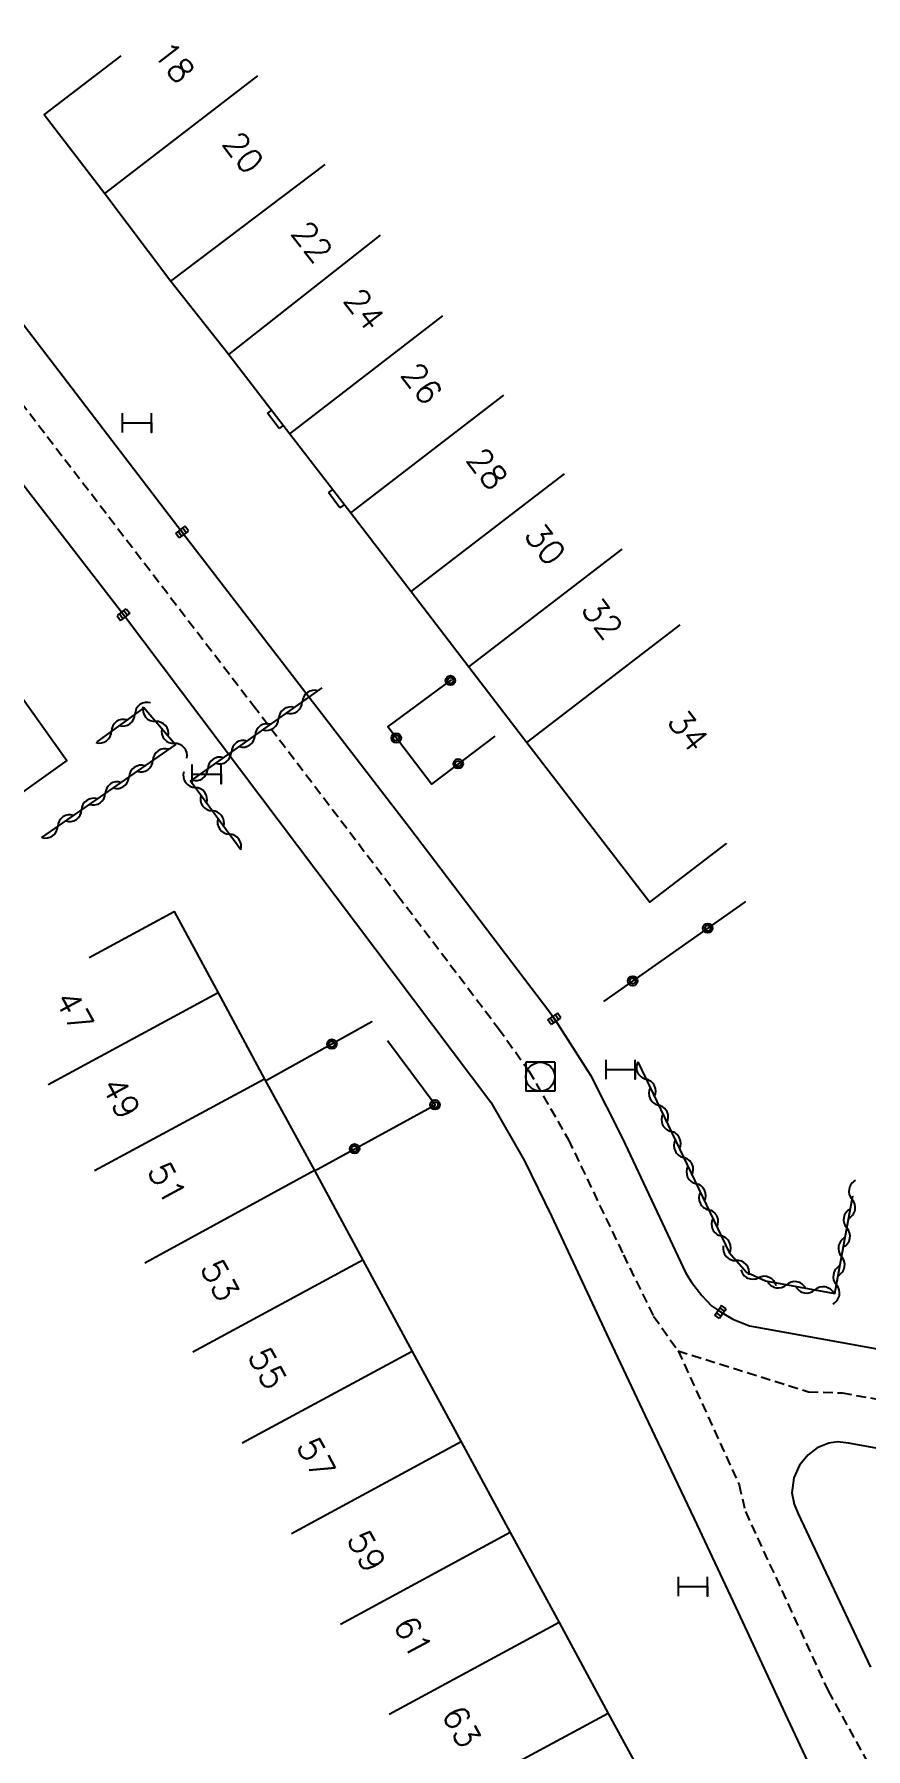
# Model space of a CAD drawing. Header units: millimetres. Extents: x 80000 to 81001, y 143000 to 144000.
# Drawn here: x 80460 to 80503.1, y 143077.9 to 143166.7 of the extents above; entities that cross this region are included whole.
import ezdxf
from ezdxf.enums import TextEntityAlignment as Align

# ---------------------------------------------------------------- set-up
doc = ezdxf.new("R2010")
doc.units = ezdxf.units.MM
doc.linetypes.add('DASHED', pattern=[0.75, 0.5, -0.25])
doc.layers.get('0').update_dxf_attribs({"linetype": 'CONTINUOUS'})
for name, color, linetype in [('W0001', 6, 'DASHED'), ('W0008', 7, 'CONTINUOUS'), ('W0100', 7, 'CONTINUOUS'), ('W0105', 7, 'CONTINUOUS'), ('W0310', 3, 'CONTINUOUS'), ('W0322', 7, 'CONTINUOUS'), ('W0400', 7, 'CONTINUOUS'), ('W0420', 7, 'CONTINUOUS'), ('W0989', 7, 'CONTINUOUS'), ('W0991', 7, 'CONTINUOUS'), ('W1102', 7, 'CONTINUOUS'), ('W1474', 7, 'CONTINUOUS')]:
    doc.layers.add(name, color=color, linetype=linetype)
doc.styles.get("Standard").update_dxf_attribs({"font": 'romans.shx', "width": 0.85})

# ---------------------------------------------------------------- blocks, each defined once
blk = doc.blocks.new('T400')
for p, q in [((-0.15, 0.3), (0.15, 0.3)), ((-0.15, -0.25), (-0.15, 0.3)), ((-0.15, 0.15), (0.15, 0.15)), ((-0.15, 0), (0.15, 0)), ((0.15, 0.3), (0.15, -0.25)), ((-0.15, -0.15), (0.15, -0.15)), ((-0.15, -0.25), (-0.15, -0.3)), ((-0.15, -0.3), (0.15, -0.3)), ((0.15, -0.3), (0.15, -0.25))]:
    blk.add_line(p, q)
blk = doc.blocks.new('T1474')
at = {"color": 0, "linetype": 'Continuous', "flags": 128}
for points in [[(-0.75, -0.5), (-0.75, 0.5)], [(-0.75, 0), (0.75, 0)], [(0.75, 0), (0.749, -0.5), (0.75, 0.5)]]:
    blk.add_lwpolyline(points, dxfattribs=at)
blk = doc.blocks.new('T420')
for p, q in [((0.75, 0.75), (-0.75, 0.75)), ((-0.75, 0.75), (-0.75, -0.75)), ((0.75, 0.75), (0.75, -0.75)), ((0.75, -0.75), (-0.75, -0.75))]:
    blk.add_line(p, q)
blk.add_ellipse((0, 0), major_axis=(-0.53, 0.53), ratio=1, start_param=3.926991, end_param=10.210176)
blk = doc.blocks.new('t310o')
at = {"color": 0, "linetype": 'Continuous'}
for centre, start, end in [((-0.5, 0.375), 216.8699, 323.1304), ((0.5, -0.375), 36.8699, 143.1303)]:
    blk.add_arc(centre, 0.625, start, end, dxfattribs=at)
blk = doc.blocks.new('t322o')
at = {"color": 0, "linetype": 'Continuous'}
for radius in [0.25, 0.15]:
    blk.add_circle((0, 0), radius, dxfattribs=at)

msp = doc.modelspace()

# ---------------------------------------------------------------- linework, layer by layer
at = {"layer": 'W0001'}
for points in [[(80434.052, 143260.044), (80433.396, 143217.264), (80433.184, 143194.448), (80433.765, 143188.469), (80435.059, 143183.328), (80436.976, 143178.242), (80439.732, 143173.483), (80442.891, 143169.076), (80471.35, 143131.938), (80478.833, 143122.092), (80482.003, 143117.903), (80484.045, 143115.204), (80485.62, 143113.004), (80487.668, 143109.438), (80490.512, 143103.481), (80492.068, 143100.305), (80493.347, 143098.506), (80496.502, 143091.567), (80496.83, 143090.178), (80501.118, 143080.892), (80507.423, 143069.502)], [(80493.347, 143098.506), (80500.104, 143096.384), (80501.836, 143096.328), (80521.694, 143092.756), (80523.502, 143092.237), (80529.86, 143090.55)]]:
    msp.add_lwpolyline(points, dxfattribs=at)
at = {"layer": 'W0008'}
for points in [[(80457.387, 143154.317), (80467.665, 143140.906), (80479.43, 143125.607), (80486.697, 143116.052), (80486.938, 143115.7), (80488.816, 143112.785), (80490.47, 143109.506), (80493.754, 143102.519), (80494.037, 143102.062), (80494.577, 143101.367), (80495.082, 143100.84), (80495.542, 143100.516), (80496.172, 143100.148), (80497.037, 143099.799), (80502.6, 143098.796), (80527.915, 143094.176), (80528.888, 143094.053), (80529.84, 143094.167), (80530.792, 143094.478), (80531.657, 143094.912), (80532.134, 143095.311), (80532.819, 143095.963)], [(80456.65, 143146.953), (80464.624, 143136.64), (80483.644, 143111.375), (80485.385, 143108.344), (80486.798, 143105.478), (80489.632, 143099.387), (80491.643, 143095.141), (80494.172, 143089.804), (80496.45, 143084.949), (80498.891, 143079.702), (80500.923, 143075.361)], [(80502.167, 143093.728), (80501.595, 143093.788), (80501.146, 143093.716), (80500.547, 143093.477), (80500.084, 143093.124), (80499.635, 143092.59), (80499.335, 143091.924), (80499.238, 143091.154), (80499.36, 143090.559), (80499.567, 143090.059), (80503.301, 143082.119)], [(80520.942, 143090.321), (80502.167, 143093.728)]]:
    msp.add_lwpolyline(points, dxfattribs=at)
at = {"layer": 'W0100'}
for points in [[(80464.486, 143165.583), (80460.52, 143162.538), (80463.657, 143158.451), (80467.084, 143153.913), (80470.084, 143150.1), (80473.247, 143145.999), (80476.402, 143141.904), (80479.519, 143137.837), (80482.516, 143133.931), (80485.52, 143130.015), (80491.886, 143121.735), (80495.85, 143124.783), (80495.85, 143124.783), (80495.85, 143124.783), (80495.85, 143124.783), (80495.85, 143124.783), (80495.85, 143124.783), (80495.85, 143124.783), (80495.85, 143124.783), (80495.85, 143124.783), (80495.85, 143124.783), (80495.85, 143124.783), (80495.85, 143124.783), (80495.85, 143124.783), (80495.85, 143124.783), (80495.85, 143124.783), (80495.85, 143124.783), (80495.85, 143124.783), (80495.85, 143124.783), (80495.85, 143124.783), (80495.85, 143124.783), (80495.85, 143124.783), (80495.85, 143124.783), (80495.85, 143124.783), (80495.85, 143124.783), (80495.85, 143124.783), (80495.85, 143124.783), (80495.85, 143124.783), (80495.85, 143124.783), (80495.85, 143124.783), (80495.85, 143124.783), (80495.85, 143124.783), (80495.85, 143124.783), (80495.85, 143124.783), (80495.85, 143124.783), (80495.85, 143124.783), (80495.85, 143124.783), (80495.85, 143124.783), (80495.85, 143124.783), (80495.85, 143124.783), (80495.85, 143124.783), (80495.85, 143124.783), (80495.85, 143124.783), (80495.85, 143124.783), (80495.85, 143124.783), (80495.85, 143124.783), (80495.85, 143124.783), (80495.85, 143124.783), (80495.85, 143124.783), (80495.85, 143124.783), (80495.85, 143124.783), (80495.85, 143124.783), (80495.85, 143124.783), (80495.85, 143124.783), (80495.85, 143124.783), (80495.85, 143124.783), (80495.85, 143124.783), (80495.85, 143124.783), (80495.85, 143124.783), (80495.85, 143124.783), (80495.85, 143124.783), (80495.85, 143124.783), (80495.85, 143124.783), (80495.85, 143124.783), (80495.85, 143124.783), (80495.85, 143124.783), (80495.85, 143124.783), (80495.85, 143124.783), (80495.85, 143124.783), (80495.85, 143124.783), (80495.85, 143124.783), (80495.85, 143124.783), (80495.85, 143124.783), (80495.85, 143124.783), (80495.85, 143124.783), (80495.85, 143124.783), (80495.85, 143124.783), (80495.85, 143124.783), (80495.85, 143124.783), (80495.85, 143124.783), (80495.85, 143124.783), (80495.85, 143124.783), (80495.85, 143124.783), (80495.85, 143124.783), (80495.85, 143124.783), (80495.85, 143124.783), (80495.85, 143124.783), (80495.85, 143124.783), (80495.85, 143124.783), (80495.85, 143124.783), (80495.85, 143124.783), (80495.85, 143124.783), (80495.85, 143124.783), (80495.85, 143124.783), (80495.85, 143124.783), (80495.85, 143124.783), (80495.85, 143124.783), (80495.85, 143124.783), (80495.85, 143124.783), (80495.85, 143124.783), (80495.85, 143124.783), (80495.85, 143124.783), (80495.85, 143124.783), (80495.85, 143124.783), (80495.85, 143124.783), (80495.85, 143124.783), (80495.85, 143124.783), (80495.85, 143124.783), (80495.85, 143124.783), (80495.85, 143124.783)], [(80458.506, 143133.564), (80461.697, 143129.071), (80457.62, 143126.176)], [(80462.849, 143118.88), (80467.247, 143121.259), (80469.525, 143117.047), (80471.935, 143112.579), (80474.518, 143107.836), (80477.025, 143103.193), (80479.576, 143098.471), (80482.11, 143093.796), (80484.658, 143089.1), (80487.183, 143084.434), (80489.722, 143079.727), (80492.29, 143075.011)]]:
    msp.add_lwpolyline(points, dxfattribs=at)
at = {"layer": 'W0105'}
for p, q in [((80472.286, 143147.222), (80472.089, 143147.074)), ((80472.689, 143146.273), (80472.089, 143147.074)), ((80472.915, 143146.442), (80472.689, 143146.273)), ((80475.444, 143143.11), (80475.239, 143142.959)), ((80475.829, 143142.158), (80475.239, 143142.959)), ((80476.079, 143142.342), (80475.829, 143142.158))]:
    msp.add_line(p, q, dxfattribs=at)
at = {"layer": 'W0310'}
for points in [[(80470.697, 143124.453), (80470.697, 143124.453), (80470.697, 143124.453), (80470.697, 143124.453), (80470.697, 143124.453), (80470.697, 143124.453), (80470.697, 143124.453), (80470.697, 143124.453), (80470.697, 143124.453), (80470.697, 143124.453), (80470.697, 143124.453), (80470.697, 143124.453), (80470.697, 143124.453), (80470.697, 143124.453), (80470.697, 143124.453), (80470.697, 143124.453), (80470.697, 143124.453), (80470.697, 143124.453), (80468.098, 143128.013), (80474.915, 143132.841)], [(80460.402, 143125.093), (80460.402, 143125.093), (80460.402, 143125.093), (80460.402, 143125.093), (80460.402, 143125.093), (80460.402, 143125.093), (80460.402, 143125.093), (80460.402, 143125.093), (80460.402, 143125.093), (80460.402, 143125.093), (80460.402, 143125.093), (80460.402, 143125.093), (80460.402, 143125.093), (80460.402, 143125.093), (80460.402, 143125.093), (80460.402, 143125.093), (80460.402, 143125.093), (80467.313, 143129.899), (80465.683, 143131.81), (80463.245, 143130.046)], [(80460.402, 143125.093), (80460.402, 143125.093), (80460.402, 143125.093), (80460.402, 143125.093), (80460.402, 143125.093), (80460.402, 143125.093), (80460.402, 143125.093), (80460.402, 143125.093), (80460.402, 143125.093), (80460.402, 143125.093), (80460.402, 143125.093), (80460.402, 143125.093), (80460.402, 143125.093), (80460.402, 143125.093), (80460.402, 143125.093), (80460.402, 143125.093), (80460.402, 143125.093), (80460.402, 143125.093), (80460.402, 143125.093), (80460.402, 143125.093), (80460.402, 143125.093), (80460.402, 143125.093), (80460.402, 143125.093), (80460.402, 143125.093), (80460.402, 143125.093), (80460.402, 143125.093), (80460.402, 143125.093), (80460.402, 143125.093), (80460.402, 143125.093), (80460.402, 143125.093), (80460.402, 143125.093), (80460.402, 143125.093), (80460.402, 143125.093), (80460.402, 143125.093), (80460.402, 143125.093), (80460.402, 143125.093), (80460.402, 143125.093), (80460.402, 143125.093), (80460.402, 143125.093), (80460.402, 143125.093), (80460.402, 143125.093), (80460.402, 143125.093), (80460.402, 143125.093), (80460.402, 143125.093), (80460.402, 143125.093), (80460.402, 143125.093), (80460.402, 143125.093), (80460.402, 143125.093), (80460.402, 143125.093), (80460.402, 143125.093), (80460.402, 143125.093), (80460.402, 143125.093), (80460.402, 143125.093), (80460.402, 143125.093), (80460.402, 143125.093), (80460.402, 143125.093), (80460.402, 143125.093), (80460.402, 143125.093), (80460.402, 143125.093), (80460.402, 143125.093), (80460.402, 143125.093), (80460.402, 143125.093), (80460.402, 143125.093), (80460.402, 143125.093), (80460.402, 143125.093), (80460.402, 143125.093), (80460.402, 143125.093), (80460.402, 143125.093), (80460.402, 143125.093), (80460.402, 143125.093), (80460.402, 143125.093), (80460.402, 143125.093), (80460.402, 143125.093), (80460.402, 143125.093), (80460.402, 143125.093), (80460.402, 143125.093), (80460.402, 143125.093), (80460.402, 143125.093), (80460.402, 143125.093), (80460.402, 143125.093), (80460.402, 143125.093), (80460.402, 143125.093), (80460.402, 143125.093), (80460.402, 143125.093), (80460.402, 143125.093), (80460.402, 143125.093), (80460.402, 143125.093), (80460.402, 143125.093), (80460.402, 143125.093), (80460.402, 143125.093), (80460.402, 143125.093), (80460.402, 143125.093), (80460.402, 143125.093), (80460.402, 143125.093), (80460.402, 143125.093), (80460.402, 143125.093), (80460.402, 143125.093), (80460.402, 143125.093), (80460.402, 143125.093), (80460.402, 143125.093), (80460.402, 143125.093)], [(80470.697, 143124.453), (80470.697, 143124.453), (80470.697, 143124.453), (80470.697, 143124.453), (80470.697, 143124.453), (80470.697, 143124.453), (80470.697, 143124.453), (80470.697, 143124.453), (80470.697, 143124.453), (80470.697, 143124.453), (80470.697, 143124.453), (80470.697, 143124.453), (80470.697, 143124.453), (80470.697, 143124.453), (80470.697, 143124.453), (80470.697, 143124.453), (80470.697, 143124.453), (80470.697, 143124.453), (80470.697, 143124.453), (80470.697, 143124.453), (80470.697, 143124.453), (80470.697, 143124.453), (80470.697, 143124.453), (80470.697, 143124.453), (80470.697, 143124.453), (80470.697, 143124.453), (80470.697, 143124.453), (80470.697, 143124.453), (80470.697, 143124.453), (80470.697, 143124.453), (80470.697, 143124.453), (80470.697, 143124.453), (80470.697, 143124.453), (80470.697, 143124.453), (80470.697, 143124.453), (80470.697, 143124.453), (80470.697, 143124.453), (80470.697, 143124.453), (80470.697, 143124.453), (80470.697, 143124.453), (80470.697, 143124.453), (80470.697, 143124.453), (80470.697, 143124.453), (80470.697, 143124.453), (80470.697, 143124.453), (80470.697, 143124.453), (80470.697, 143124.453), (80470.697, 143124.453), (80470.697, 143124.453), (80470.697, 143124.453), (80470.697, 143124.453), (80470.697, 143124.453), (80470.697, 143124.453), (80470.697, 143124.453), (80470.697, 143124.453), (80470.697, 143124.453), (80470.697, 143124.453), (80470.697, 143124.453), (80470.697, 143124.453), (80470.697, 143124.453), (80470.697, 143124.453), (80470.697, 143124.453), (80470.697, 143124.453), (80470.697, 143124.453), (80470.697, 143124.453), (80470.697, 143124.453), (80470.697, 143124.453), (80470.697, 143124.453), (80470.697, 143124.453), (80470.697, 143124.453), (80470.697, 143124.453), (80470.697, 143124.453), (80470.697, 143124.453), (80470.697, 143124.453), (80470.697, 143124.453), (80470.697, 143124.453), (80470.697, 143124.453), (80470.697, 143124.453), (80470.697, 143124.453), (80470.697, 143124.453), (80470.697, 143124.453), (80470.697, 143124.453), (80470.697, 143124.453), (80470.697, 143124.453), (80470.697, 143124.453), (80470.697, 143124.453), (80470.697, 143124.453), (80470.697, 143124.453), (80470.697, 143124.453), (80470.697, 143124.453), (80470.697, 143124.453), (80470.697, 143124.453), (80470.697, 143124.453), (80470.697, 143124.453), (80470.697, 143124.453), (80470.697, 143124.453), (80470.697, 143124.453), (80470.697, 143124.453), (80470.697, 143124.453), (80470.697, 143124.453), (80470.697, 143124.453)], [(80491.257, 143113.476), (80495.986, 143103.596), (80496.884, 143102.578), (80497.867, 143102.126), (80501.461, 143101.471), (80502.389, 143106.535), (80502.389, 143106.535), (80502.389, 143106.535), (80502.389, 143106.535), (80502.389, 143106.535), (80502.389, 143106.535), (80502.389, 143106.535), (80502.389, 143106.535), (80502.389, 143106.535), (80502.389, 143106.535), (80502.389, 143106.535), (80502.389, 143106.535), (80502.389, 143106.535), (80502.389, 143106.535), (80502.389, 143106.535), (80502.389, 143106.535), (80502.389, 143106.535), (80502.389, 143106.535), (80502.389, 143106.535), (80502.389, 143106.535), (80502.389, 143106.535), (80502.389, 143106.535), (80502.389, 143106.535), (80502.389, 143106.535), (80502.389, 143106.535), (80502.389, 143106.535), (80502.389, 143106.535), (80502.389, 143106.535), (80502.389, 143106.535), (80502.389, 143106.535), (80502.389, 143106.535), (80502.389, 143106.535), (80502.389, 143106.535), (80502.389, 143106.535), (80502.389, 143106.535), (80502.389, 143106.535), (80502.389, 143106.535), (80502.389, 143106.535), (80502.389, 143106.535), (80502.389, 143106.535), (80502.389, 143106.535), (80502.389, 143106.535), (80502.389, 143106.535), (80502.389, 143106.535), (80502.389, 143106.535), (80502.389, 143106.535), (80502.389, 143106.535), (80502.389, 143106.535), (80502.389, 143106.535), (80502.389, 143106.535), (80502.389, 143106.535), (80502.389, 143106.535), (80502.389, 143106.535), (80502.389, 143106.535), (80502.389, 143106.535), (80502.389, 143106.535), (80502.389, 143106.535), (80502.389, 143106.535), (80502.389, 143106.535), (80502.389, 143106.535), (80502.389, 143106.535), (80502.389, 143106.535), (80502.389, 143106.535), (80502.389, 143106.535), (80502.389, 143106.535), (80502.389, 143106.535), (80502.389, 143106.535), (80502.389, 143106.535), (80502.389, 143106.535), (80502.389, 143106.535), (80502.389, 143106.535), (80502.389, 143106.535), (80502.389, 143106.535), (80502.389, 143106.535), (80502.389, 143106.535), (80502.389, 143106.535), (80502.389, 143106.535), (80502.389, 143106.535), (80502.389, 143106.535), (80502.389, 143106.535), (80502.389, 143106.535), (80502.389, 143106.535), (80502.389, 143106.535), (80502.389, 143106.535), (80502.389, 143106.535), (80502.389, 143106.535), (80502.389, 143106.535), (80502.389, 143106.535), (80502.389, 143106.535), (80502.389, 143106.535), (80502.389, 143106.535), (80502.389, 143106.535), (80502.389, 143106.535), (80502.389, 143106.535), (80502.389, 143106.535), (80502.389, 143106.535)], [(80502.389, 143106.535), (80502.389, 143106.535), (80502.389, 143106.535), (80502.389, 143106.535), (80502.389, 143106.535), (80502.389, 143106.535), (80502.389, 143106.535), (80502.389, 143106.535), (80502.389, 143106.535), (80502.389, 143106.535), (80502.389, 143106.535), (80502.389, 143106.535), (80502.389, 143106.535), (80502.389, 143106.535), (80502.389, 143106.535), (80502.389, 143106.535), (80502.389, 143106.535), (80502.389, 143106.535), (80502.389, 143106.535), (80502.389, 143106.535)]]:
    msp.add_lwpolyline(points, dxfattribs=at)
at = {"layer": 'W0322'}
for points in [[(80483.85, 143130.348), (80480.568, 143127.855), (80478.319, 143130.816), (80481.605, 143133.258), (80481.605, 143133.258), (80481.605, 143133.258), (80481.605, 143133.258), (80481.605, 143133.258), (80481.605, 143133.258), (80481.605, 143133.258), (80481.605, 143133.258), (80481.605, 143133.258), (80481.605, 143133.258), (80481.605, 143133.258), (80481.605, 143133.258), (80481.605, 143133.258), (80481.605, 143133.258), (80481.605, 143133.258), (80481.605, 143133.258), (80481.605, 143133.258), (80481.605, 143133.258), (80481.605, 143133.258), (80481.605, 143133.258), (80481.605, 143133.258), (80481.605, 143133.258), (80481.605, 143133.258), (80481.605, 143133.258), (80481.605, 143133.258), (80481.605, 143133.258), (80481.605, 143133.258), (80481.605, 143133.258), (80481.605, 143133.258), (80481.605, 143133.258), (80481.605, 143133.258), (80481.605, 143133.258), (80481.605, 143133.258), (80481.605, 143133.258), (80481.605, 143133.258), (80481.605, 143133.258), (80481.605, 143133.258), (80481.605, 143133.258), (80481.605, 143133.258), (80481.605, 143133.258), (80481.605, 143133.258), (80481.605, 143133.258), (80481.605, 143133.258), (80481.605, 143133.258), (80481.605, 143133.258), (80481.605, 143133.258), (80481.605, 143133.258), (80481.605, 143133.258), (80481.605, 143133.258), (80481.605, 143133.258), (80481.605, 143133.258), (80481.605, 143133.258), (80481.605, 143133.258), (80481.605, 143133.258), (80481.605, 143133.258), (80481.605, 143133.258), (80481.605, 143133.258), (80481.605, 143133.258), (80481.605, 143133.258), (80481.605, 143133.258), (80481.605, 143133.258), (80481.605, 143133.258), (80481.605, 143133.258), (80481.605, 143133.258), (80481.605, 143133.258), (80481.605, 143133.258), (80481.605, 143133.258), (80481.605, 143133.258), (80481.605, 143133.258), (80481.605, 143133.258), (80481.605, 143133.258), (80481.605, 143133.258), (80481.605, 143133.258), (80481.605, 143133.258), (80481.605, 143133.258), (80481.605, 143133.258), (80481.605, 143133.258), (80481.605, 143133.258), (80481.605, 143133.258), (80481.605, 143133.258), (80481.605, 143133.258), (80481.605, 143133.258), (80481.605, 143133.258), (80481.605, 143133.258), (80481.605, 143133.258), (80481.605, 143133.258), (80481.605, 143133.258), (80481.605, 143133.258), (80481.605, 143133.258), (80481.605, 143133.258), (80481.605, 143133.258), (80481.605, 143133.258), (80481.605, 143133.258), (80481.605, 143133.258), (80481.605, 143133.258), (80481.605, 143133.258), (80481.605, 143133.258), (80481.605, 143133.258)], [(80481.605, 143133.258), (80481.605, 143133.258), (80481.605, 143133.258), (80481.605, 143133.258), (80481.605, 143133.258), (80481.605, 143133.258), (80481.605, 143133.258), (80481.605, 143133.258), (80481.605, 143133.258), (80481.605, 143133.258), (80481.605, 143133.258), (80481.605, 143133.258), (80481.605, 143133.258), (80481.605, 143133.258), (80481.605, 143133.258), (80481.605, 143133.258), (80481.605, 143133.258), (80481.605, 143133.258), (80481.605, 143133.258), (80481.605, 143133.258)], [(80496.824, 143121.761), (80496.824, 143121.761), (80496.824, 143121.761), (80496.824, 143121.761), (80496.824, 143121.761), (80496.824, 143121.761), (80496.824, 143121.761), (80496.824, 143121.761), (80496.824, 143121.761), (80496.824, 143121.761), (80496.824, 143121.761), (80496.824, 143121.761), (80496.824, 143121.761), (80496.824, 143121.761), (80496.824, 143121.761), (80496.824, 143121.761), (80496.824, 143121.761), (80496.824, 143121.761), (80496.824, 143121.761), (80489.481, 143116.6)], [(80496.824, 143121.761), (80496.824, 143121.761), (80496.824, 143121.761), (80496.824, 143121.761), (80496.824, 143121.761), (80496.824, 143121.761), (80496.824, 143121.761), (80496.824, 143121.761), (80496.824, 143121.761), (80496.824, 143121.761), (80496.824, 143121.761), (80496.824, 143121.761), (80496.824, 143121.761), (80496.824, 143121.761), (80496.824, 143121.761), (80496.824, 143121.761), (80496.824, 143121.761), (80496.824, 143121.761), (80496.824, 143121.761), (80496.824, 143121.761), (80496.824, 143121.761), (80496.824, 143121.761), (80496.824, 143121.761), (80496.824, 143121.761), (80496.824, 143121.761), (80496.824, 143121.761), (80496.824, 143121.761), (80496.824, 143121.761), (80496.824, 143121.761), (80496.824, 143121.761), (80496.824, 143121.761), (80496.824, 143121.761), (80496.824, 143121.761), (80496.824, 143121.761), (80496.824, 143121.761), (80496.824, 143121.761), (80496.824, 143121.761), (80496.824, 143121.761), (80496.824, 143121.761), (80496.824, 143121.761), (80496.824, 143121.761), (80496.824, 143121.761), (80496.824, 143121.761), (80496.824, 143121.761), (80496.824, 143121.761), (80496.824, 143121.761), (80496.824, 143121.761), (80496.824, 143121.761), (80496.824, 143121.761), (80496.824, 143121.761), (80496.824, 143121.761), (80496.824, 143121.761), (80496.824, 143121.761), (80496.824, 143121.761), (80496.824, 143121.761), (80496.824, 143121.761), (80496.824, 143121.761), (80496.824, 143121.761), (80496.824, 143121.761), (80496.824, 143121.761), (80496.824, 143121.761), (80496.824, 143121.761), (80496.824, 143121.761), (80496.824, 143121.761), (80496.824, 143121.761), (80496.824, 143121.761), (80496.824, 143121.761), (80496.824, 143121.761), (80496.824, 143121.761), (80496.824, 143121.761), (80496.824, 143121.761), (80496.824, 143121.761), (80496.824, 143121.761), (80496.824, 143121.761), (80496.824, 143121.761), (80496.824, 143121.761), (80496.824, 143121.761), (80496.824, 143121.761), (80496.824, 143121.761), (80496.824, 143121.761), (80496.824, 143121.761), (80496.824, 143121.761), (80496.824, 143121.761), (80496.824, 143121.761), (80496.824, 143121.761), (80496.824, 143121.761), (80496.824, 143121.761), (80496.824, 143121.761), (80496.824, 143121.761), (80496.824, 143121.761), (80496.824, 143121.761), (80496.824, 143121.761), (80496.824, 143121.761), (80496.824, 143121.761), (80496.824, 143121.761), (80496.824, 143121.761), (80496.824, 143121.761), (80496.824, 143121.761), (80496.824, 143121.761), (80496.824, 143121.761), (80496.824, 143121.761)], [(80477.493, 143115.541), (80477.493, 143115.541), (80477.493, 143115.541), (80477.493, 143115.541), (80477.493, 143115.541), (80477.493, 143115.541), (80477.493, 143115.541), (80477.493, 143115.541), (80477.493, 143115.541), (80477.493, 143115.541), (80477.493, 143115.541), (80477.493, 143115.541), (80477.493, 143115.541), (80477.493, 143115.541), (80477.493, 143115.541), (80477.493, 143115.541), (80477.493, 143115.541), (80477.493, 143115.541), (80477.493, 143115.541), (80472.029, 143112.512)], [(80477.493, 143115.541), (80477.493, 143115.541), (80477.493, 143115.541), (80477.493, 143115.541), (80477.493, 143115.541), (80477.493, 143115.541), (80477.493, 143115.541), (80477.493, 143115.541), (80477.493, 143115.541), (80477.493, 143115.541), (80477.493, 143115.541), (80477.493, 143115.541), (80477.493, 143115.541), (80477.493, 143115.541), (80477.493, 143115.541), (80477.493, 143115.541), (80477.493, 143115.541), (80477.493, 143115.541), (80477.493, 143115.541), (80477.493, 143115.541), (80477.493, 143115.541), (80477.493, 143115.541), (80477.493, 143115.541), (80477.493, 143115.541), (80477.493, 143115.541), (80477.493, 143115.541), (80477.493, 143115.541), (80477.493, 143115.541), (80477.493, 143115.541), (80477.493, 143115.541), (80477.493, 143115.541), (80477.493, 143115.541), (80477.493, 143115.541), (80477.493, 143115.541), (80477.493, 143115.541), (80477.493, 143115.541), (80477.493, 143115.541), (80477.493, 143115.541), (80477.493, 143115.541), (80477.493, 143115.541), (80477.493, 143115.541), (80477.493, 143115.541), (80477.493, 143115.541), (80477.493, 143115.541), (80477.493, 143115.541), (80477.493, 143115.541), (80477.493, 143115.541), (80477.493, 143115.541), (80477.493, 143115.541), (80477.493, 143115.541), (80477.493, 143115.541), (80477.493, 143115.541), (80477.493, 143115.541), (80477.493, 143115.541), (80477.493, 143115.541), (80477.493, 143115.541), (80477.493, 143115.541), (80477.493, 143115.541), (80477.493, 143115.541), (80477.493, 143115.541), (80477.493, 143115.541), (80477.493, 143115.541), (80477.493, 143115.541), (80477.493, 143115.541), (80477.493, 143115.541), (80477.493, 143115.541), (80477.493, 143115.541), (80477.493, 143115.541), (80477.493, 143115.541), (80477.493, 143115.541), (80477.493, 143115.541), (80477.493, 143115.541), (80477.493, 143115.541), (80477.493, 143115.541), (80477.493, 143115.541), (80477.493, 143115.541), (80477.493, 143115.541), (80477.493, 143115.541), (80477.493, 143115.541), (80477.493, 143115.541), (80477.493, 143115.541), (80477.493, 143115.541), (80477.493, 143115.541), (80477.493, 143115.541), (80477.493, 143115.541), (80477.493, 143115.541), (80477.493, 143115.541), (80477.493, 143115.541), (80477.493, 143115.541), (80477.493, 143115.541), (80477.493, 143115.541), (80477.493, 143115.541), (80477.493, 143115.541), (80477.493, 143115.541), (80477.493, 143115.541), (80477.493, 143115.541), (80477.493, 143115.541), (80477.493, 143115.541), (80477.493, 143115.541), (80477.493, 143115.541), (80477.493, 143115.541)], [(80474.51, 143107.829), (80474.51, 143107.829), (80474.51, 143107.829), (80474.51, 143107.829), (80474.51, 143107.829), (80474.51, 143107.829), (80474.51, 143107.829), (80474.51, 143107.829), (80474.51, 143107.829), (80474.51, 143107.829), (80474.51, 143107.829), (80474.51, 143107.829), (80474.51, 143107.829), (80474.51, 143107.829), (80474.51, 143107.829), (80474.51, 143107.829), (80474.51, 143107.829), (80474.51, 143107.829), (80480.762, 143111.25), (80478.296, 143114.558)], [(80474.51, 143107.829), (80474.51, 143107.829), (80474.51, 143107.829), (80474.51, 143107.829), (80474.51, 143107.829), (80474.51, 143107.829), (80474.51, 143107.829), (80474.51, 143107.829), (80474.51, 143107.829), (80474.51, 143107.829), (80474.51, 143107.829), (80474.51, 143107.829), (80474.51, 143107.829), (80474.51, 143107.829), (80474.51, 143107.829), (80474.51, 143107.829), (80474.51, 143107.829), (80474.51, 143107.829), (80474.51, 143107.829), (80474.51, 143107.829), (80474.51, 143107.829), (80474.51, 143107.829), (80474.51, 143107.829), (80474.51, 143107.829), (80474.51, 143107.829), (80474.51, 143107.829), (80474.51, 143107.829), (80474.51, 143107.829), (80474.51, 143107.829), (80474.51, 143107.829), (80474.51, 143107.829), (80474.51, 143107.829), (80474.51, 143107.829), (80474.51, 143107.829), (80474.51, 143107.829), (80474.51, 143107.829), (80474.51, 143107.829), (80474.51, 143107.829), (80474.51, 143107.829), (80474.51, 143107.829), (80474.51, 143107.829), (80474.51, 143107.829), (80474.51, 143107.829), (80474.51, 143107.829), (80474.51, 143107.829), (80474.51, 143107.829), (80474.51, 143107.829), (80474.51, 143107.829), (80474.51, 143107.829), (80474.51, 143107.829), (80474.51, 143107.829), (80474.51, 143107.829), (80474.51, 143107.829), (80474.51, 143107.829), (80474.51, 143107.829), (80474.51, 143107.829), (80474.51, 143107.829), (80474.51, 143107.829), (80474.51, 143107.829), (80474.51, 143107.829), (80474.51, 143107.829), (80474.51, 143107.829), (80474.51, 143107.829), (80474.51, 143107.829), (80474.51, 143107.829), (80474.51, 143107.829), (80474.51, 143107.829), (80474.51, 143107.829), (80474.51, 143107.829), (80474.51, 143107.829), (80474.51, 143107.829), (80474.51, 143107.829), (80474.51, 143107.829), (80474.51, 143107.829), (80474.51, 143107.829), (80474.51, 143107.829), (80474.51, 143107.829), (80474.51, 143107.829), (80474.51, 143107.829), (80474.51, 143107.829), (80474.51, 143107.829), (80474.51, 143107.829), (80474.51, 143107.829), (80474.51, 143107.829), (80474.51, 143107.829), (80474.51, 143107.829), (80474.51, 143107.829), (80474.51, 143107.829), (80474.51, 143107.829), (80474.51, 143107.829), (80474.51, 143107.829), (80474.51, 143107.829), (80474.51, 143107.829), (80474.51, 143107.829), (80474.51, 143107.829), (80474.51, 143107.829), (80474.51, 143107.829), (80474.51, 143107.829), (80474.51, 143107.829), (80474.51, 143107.829), (80474.51, 143107.829)]]:
    msp.add_lwpolyline(points, dxfattribs=at)
at = {"layer": 'W1102'}
for p, q in [((80463.657, 143158.451), (80471.59, 143164.54)), ((80467.084, 143153.913), (80475.064, 143159.941)), ((80470.084, 143150.1), (80477.944, 143156.283)), ((80473.247, 143145.999), (80481.166, 143152.105)), ((80476.402, 143141.904), (80484.323, 143148.008)), ((80479.519, 143137.837), (80487.457, 143143.919)), ((80482.516, 143133.931), (80490.449, 143140.019)), ((80485.52, 143130.015), (80493.455, 143136.1)), ((80469.525, 143117.047), (80460.73, 143112.289)), ((80471.935, 143112.579), (80463.132, 143107.833)), ((80474.518, 143107.836), (80465.736, 143103.052)), ((80477.025, 143103.193), (80468.225, 143098.442)), ((80479.576, 143098.471), (80470.778, 143093.717)), ((80482.11, 143093.796), (80473.319, 143089.03)), ((80484.658, 143089.1), (80475.868, 143084.331)), ((80487.183, 143084.434), (80478.389, 143079.674)), ((80489.722, 143079.727), (80480.92, 143074.98))]:
    msp.add_line(p, q, dxfattribs=at)

# ---------------------------------------------------------------- block references
at = {"layer": 'W0310'}
for p, rotation in [((80465.221, 143131.476), 215.8873161589902), ((80473.886, 143132.112), 35.30729449179421), ((80464.006, 143130.596), 215.8873161589902), ((80466.286, 143131.103), 130.4627051264331), ((80472.662, 143131.245), 35.30729449179421), ((80467.26, 143129.962), 130.4627051264331), ((80471.438, 143130.378), 35.30729449179421), ((80466.149, 143129.09), 34.81528076459779), ((80468.989, 143128.644), 35.30729449179421), ((80470.213, 143129.511), 35.30729449179421), ((80464.917, 143128.233), 34.81528076459779), ((80468.338, 143127.684), 126.1314159175639), ((80463.686, 143127.377), 34.81528076459779), ((80462.454, 143126.52), 34.81528076459779), ((80469.223, 143126.472), 126.1314159175639), ((80461.223, 143125.664), 34.81528076459779), ((80470.107, 143125.261), 126.1314159175639), ((80491.689, 143112.574), 295.5778811101229), ((80492.336, 143111.221), 295.5778811101229), ((80492.984, 143109.868), 295.5778811101229), ((80493.632, 143108.515), 295.5778811101229), ((80494.279, 143107.162), 295.5778811101229), ((80502.354, 143106.344), 79.61547230346075), ((80494.927, 143105.809), 295.5778811101229), ((80495.574, 143104.456), 295.5778811101229), ((80502.084, 143104.868), 79.61547230346075), ((80496.348, 143103.186), 311.4161574899188), ((80501.813, 143103.393), 79.61547230346075), ((80497.51, 143102.29), 335.3061988407929), ((80501.543, 143101.918), 79.61547230346075), ((80498.956, 143101.927), 349.6713613682475), ((80500.432, 143101.659), 349.6713613682475)]:
    msp.add_blockref('t310o', p, dxfattribs=dict(at, rotation=rotation))
at = {"layer": 'W0322'}
for p, rotation in [((80481.558, 143133.223), 36.61797943934154), ((80478.751, 143130.247), 127.218239757315), ((80481.959, 143128.911), 217.2203214462665), ((80494.881, 143120.395), 215.1012860296034), ((80490.995, 143117.664), 215.1012860296034), ((80475.416, 143114.39), 209.0021534393473), ((80480.76, 143111.249), 28.68690274086387), ((80476.593, 143108.969), 28.68690274086387)]:
    msp.add_blockref('t322o', p, dxfattribs=dict(at, rotation=rotation))
at = {"layer": 'W0400'}
for p, rotation in [((80467.665, 143140.906), 127.4670183528474), ((80464.624, 143136.64), 307.7124446610163), ((80486.938, 143115.7), 124.3953644247483), ((80495.542, 143100.516), 144.8592610983153)]:
    msp.add_blockref('T400', p, dxfattribs=dict(at, rotation=rotation))
at = {"layer": 'W0420'}
msp.add_blockref('T420', (80486.211, 143112.704), dxfattribs=at)
at = {"layer": 'W1474'}
for p in [(80465.328, 143146.562), (80468.939, 143128.368), (80490.377, 143113.068), (80494.113, 143086.301)]:
    msp.add_blockref('T1474', p, dxfattribs=at)

# ---------------------------------------------------------------- texts
at = {"layer": 'W0989'}
msp.add_text('NOM DE RUE INCONNUE', height=1.75, rotation=297.13375, dxfattribs=at).set_placement((80454.431, 143074.195), align=Align.MIDDLE)
at = {"layer": 'W0991'}
for s, rotation, p in [('18', 307.51598, (80467.263, 143165.25)), ('20', 307.05058, (80470.834, 143160.564)), ('22', 308.20466, (80474.397, 143155.939)), ('24', 307.63022, (80477.108, 143152.456)), ('26', 307.61985, (80480.076, 143148.605)), ('28', 307.46171, (80483.468, 143144.192)), ('30', 307.50328, (80486.464, 143140.285)), ('32', 307.48786, (80489.417, 143136.435)), ('34', 307.55487, (80493.881, 143130.624)), ('47', 298.41352, (80462.089, 143116.081)), ('49', 298.32822, (80464.505, 143111.607)), ('51', 298.58591, (80466.89, 143107.206)), ('53', 298.36636, (80469.627, 143102.161)), ('55', 298.3773, (80472.087, 143097.607)), ('57', 298.46186, (80474.611, 143092.943)), ('59', 298.47516, (80477.221, 143088.129)), ('61', 298.43262, (80479.627, 143083.689)), ('63', 298.33987, (80482.138, 143079.044))]:
    msp.add_text(s, height=1.25, rotation=rotation, dxfattribs=at).set_placement(p, align=Align.MIDDLE)

doc.saveas('drawing.dxf')
